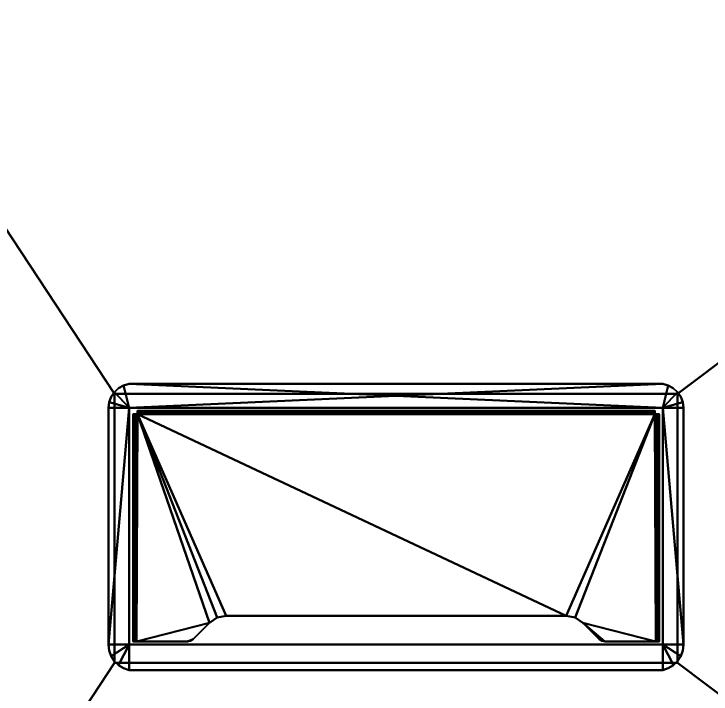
# Model space of a CAD drawing. Header units: millimetres. Extents: x -1905 to 795, y -245 to 965.
# Drawn here: x -253.6 to 99.3, y 276.5 to 620.7 of the extents above; entities that cross this region are included whole.
import ezdxf

# ---------------------------------------------------------------- set-up
doc = ezdxf.new("R2010")
doc.units = ezdxf.units.MM
doc.layers.add('I-FURN', color=7, linetype='Continuous', lineweight=40)
doc.layers.add('I-FURN-PNLS', color=7, linetype='Continuous', lineweight=40)

# ---------------------------------------------------------------- blocks, each defined once
blk = doc.blocks.new('Tapa de caja tomas - Tapa de caja tomas-324224-Vista 1')
at = {"layer": 'I-FURN-PNLS', "color": 250, "true_color": 0x141414}
mesh = blk.add_polyface(dxfattribs=at)
corners = [(72.43, 134.54, 694.06), (71.48, 137.37, 694.06), (69.91, 139.91, 694.06), (67.82, 142.04, 694.06), (65.3, 143.65, 694.06), (62.49, 144.64, 694.06), (59.52, 144.98, 694.06), (-60.28, 144.98, 694.06), (-63.16, 144.64, 694.06), (-65.88, 143.63, 694.06), (-68.29, 142.01, 694.06), (-70.25, 139.87, 694.06), (-71.66, 137.33, 694.06), (-72.43, 134.54, 694.06), (-72.43, -135.57, 694.06), (-71.66, -138.37, 694.06), (-70.25, -140.91, 694.06), (-68.29, -143.05, 694.06), (-65.88, -144.67, 694.06), (-63.16, -145.68, 694.06), (-60.28, -146.02, 694.06), (59.52, -146.02, 694.06), (62.49, -145.68, 694.06), (65.3, -144.68, 694.06), (67.82, -143.08, 694.06), (69.91, -140.95, 694.06), (71.48, -138.4, 694.06), (72.43, -135.57, 694.06), (-60.28, 134.54, 694.06), (59.52, 134.54, 694.06), (59.52, -135.57, 694.06), (-60.28, -135.57, 694.06)]
mesh.append_faces([[corners[k] for k in face] for face in [(31, 21, 30)]], dxfattribs={"vtx0": -1, "vtx1": -1, "color": 250})
mesh.append_faces([[corners[k] for k in face] for face in [(28, 7, 8)]], dxfattribs={"vtx0": -1, "vtx2": -1, "color": 250})
mesh.append_faces([[corners[k] for k in face] for face in [(29, 4, 5, 6), (29, 0, 1, 2), (28, 8, 9, 10), (28, 12, 13, 14), (31, 15, 16, 17), (31, 19, 20, 21)]], dxfattribs={"vtx0": -1, "vtx3": -1, "color": 250})
mesh.append_faces([[corners[k] for k in face] for face in [(3, 4, 29, 2), (11, 12, 28, 10), (26, 27, 30, 25), (24, 25, 30, 23), (22, 23, 30, 21), (18, 19, 31, 17)]], dxfattribs={"vtx1": -1, "vtx2": -1, "color": 250})
mesh.append_faces([[corners[k] for k in face] for face in [(27, 0, 29, 30), (28, 29, 6, 7), (14, 15, 31, 28)]], dxfattribs={"vtx1": -1, "vtx3": -1, "color": 250})
mesh = blk.add_polyface(dxfattribs=at)
corners = [(72.43, 134.54, 693.14), (72.43, -135.57, 693.14), (71.48, -138.4, 693.14), (69.91, -140.95, 693.14), (67.82, -143.08, 693.14), (65.3, -144.68, 693.14), (62.49, -145.68, 693.14), (59.52, -146.02, 693.14), (-60.28, -146.02, 693.14), (-63.16, -145.68, 693.14), (-65.88, -144.67, 693.14), (-68.29, -143.05, 693.14), (-70.25, -140.91, 693.14), (-71.66, -138.37, 693.14), (-72.43, -135.57, 693.14), (-72.43, 134.54, 693.14), (-71.66, 137.33, 693.14), (-70.25, 139.87, 693.14), (-68.29, 142.01, 693.14), (-65.88, 143.63, 693.14), (-63.16, 144.64, 693.14), (-60.28, 144.98, 693.14), (59.52, 144.98, 693.14), (62.49, 144.64, 693.14), (65.3, 143.65, 693.14), (67.82, 142.04, 693.14), (69.91, 139.91, 693.14), (71.48, 137.37, 693.14), (-60.28, 134.54, 693.14), (-60.28, -135.57, 693.14), (59.52, -135.57, 693.14), (59.52, 134.54, 693.14)]
mesh.append_faces([[corners[k] for k in face] for face in [(28, 22, 31)]], dxfattribs={"vtx0": -1, "vtx1": -1, "color": 250})
mesh.append_faces([[corners[k] for k in face] for face in [(29, 8, 9)]], dxfattribs={"vtx0": -1, "vtx2": -1, "color": 250})
mesh.append_faces([[corners[k] for k in face] for face in [(30, 5, 6, 7), (30, 1, 2, 3), (29, 9, 10, 11), (29, 13, 14, 15), (28, 16, 17, 18), (28, 20, 21, 22)]], dxfattribs={"vtx0": -1, "vtx3": -1, "color": 250})
mesh.append_faces([[corners[k] for k in face] for face in [(4, 5, 30, 3), (12, 13, 29, 11), (27, 0, 31, 26), (25, 26, 31, 24), (23, 24, 31, 22), (19, 20, 28, 18)]], dxfattribs={"vtx1": -1, "vtx2": -1, "color": 250})
mesh.append_faces([[corners[k] for k in face] for face in [(0, 1, 30, 31), (29, 30, 7, 8), (15, 16, 28, 29)]], dxfattribs={"vtx1": -1, "vtx3": -1, "color": 250})
mesh = blk.add_polyface(dxfattribs=at)
corners = [(-60.28, 144.98, 694.06), (-60.28, 144.98, 693.14), (-63.16, 144.64, 693.14), (-65.88, 143.63, 693.14), (-68.29, 142.01, 693.14), (-70.25, 139.87, 693.14), (-71.66, 137.33, 693.14), (-72.43, 134.54, 693.14), (-72.43, 134.54, 694.06), (-71.66, 137.33, 694.06), (-70.25, 139.87, 694.06), (-68.29, 142.01, 694.06), (-65.88, 143.63, 694.06), (-63.16, 144.64, 694.06)]
mesh.append_faces([[corners[k] for k in face] for face in [(9, 6, 7, 8), (2, 13, 0, 1)]], dxfattribs={"vtx0": -1, "color": 250})
mesh.append_faces([[corners[k] for k in face] for face in [(10, 5, 6, 9), (5, 10, 11, 4), (12, 3, 4, 11), (13, 2, 3, 12)]], dxfattribs={"vtx0": -1, "vtx2": -1, "color": 250})
mesh = blk.add_polyface(dxfattribs=at)
corners = [(59.52, 144.98, 694.06), (59.52, 144.98, 693.14), (-60.28, 144.98, 693.14), (-60.28, 144.98, 694.06)]
mesh.append_faces([[corners[k] for k in face] for face in [(2, 3, 0, 1)]], dxfattribs={"color": 250})
mesh = blk.add_polyface(dxfattribs=at)
corners = [(72.43, 134.54, 694.06), (72.43, 134.54, 693.14), (71.48, 137.37, 693.14), (69.91, 139.91, 693.14), (67.82, 142.04, 693.14), (65.3, 143.65, 693.14), (62.49, 144.64, 693.14), (59.52, 144.98, 693.14), (59.52, 144.98, 694.06), (62.49, 144.64, 694.06), (65.3, 143.65, 694.06), (67.82, 142.04, 694.06), (69.91, 139.91, 694.06), (71.48, 137.37, 694.06)]
mesh.append_faces([[corners[k] for k in face] for face in [(9, 6, 7, 8), (2, 13, 0, 1)]], dxfattribs={"vtx0": -1, "color": 250})
mesh.append_faces([[corners[k] for k in face] for face in [(10, 5, 6, 9), (5, 10, 11, 4), (12, 3, 4, 11), (13, 2, 3, 12)]], dxfattribs={"vtx0": -1, "vtx2": -1, "color": 250})
mesh = blk.add_polyface(dxfattribs=at)
corners = [(-72.43, 134.54, 694.06), (-72.43, 134.54, 693.14), (-72.43, -135.57, 693.14), (-72.43, -135.57, 694.06)]
mesh.append_faces([[corners[k] for k in face] for face in [(2, 3, 0, 1)]], dxfattribs={"color": 250})
mesh = blk.add_polyface(dxfattribs=at)
corners = [(-60.28, -135.57, 694.06), (-60.28, -135.57, 693.14), (-60.28, 134.54, 693.14), (-60.28, 134.54, 694.06)]
mesh.append_faces([[corners[k] for k in face] for face in [(2, 3, 0, 1)]], dxfattribs={"color": 250})
mesh = blk.add_polyface(dxfattribs=at)
corners = [(-60.28, 134.54, 694.06), (-60.28, 134.54, 693.14), (59.52, 134.54, 693.14), (59.52, 134.54, 694.06)]
mesh.append_faces([[corners[k] for k in face] for face in [(2, 3, 0, 1)]], dxfattribs={"color": 250})
mesh = blk.add_polyface(dxfattribs=at)
corners = [(59.52, 134.54, 694.06), (59.52, 134.54, 693.14), (59.52, -135.57, 693.14), (59.52, -135.57, 694.06)]
mesh.append_faces([[corners[k] for k in face] for face in [(2, 3, 0, 1)]], dxfattribs={"color": 250})
mesh = blk.add_polyface(dxfattribs=at)
corners = [(72.43, -135.57, 694.06), (72.43, -135.57, 693.14), (72.43, 134.54, 693.14), (72.43, 134.54, 694.06)]
mesh.append_faces([[corners[k] for k in face] for face in [(2, 3, 0, 1)]], dxfattribs={"color": 250})
mesh = blk.add_polyface(dxfattribs=at)
corners = [(-57.09, 131.99, 678.4), (-57.09, 131.99, 692.14), (-57.09, 132.69, 692.14), (-57.09, 132.69, 678.4)]
mesh.append_faces([[corners[k] for k in face] for face in [(0, 1, 2, 3)]], dxfattribs={"color": 250})
mesh = blk.add_polyface(dxfattribs=at)
corners = [(-53.7, 131.99, 675.43), (-56.07, 131.99, 676.15), (-57.09, 131.99, 678.4), (-57.09, 132.69, 678.4), (-56.07, 132.69, 676.15), (-53.7, 132.69, 675.43)]
mesh.append_faces([[corners[k] for k in face] for face in [(2, 3, 4, 1), (5, 0, 1, 4)]], dxfattribs={"vtx2": -1, "color": 250})
mesh = blk.add_polyface(dxfattribs=at)
corners = [(-57.09, 132.69, 692.14), (57.91, 132.69, 692.14), (57.91, 132.69, 690.47), (57.17, 132.69, 688.49), (55.3, 132.69, 687.49), (-53.7, 132.69, 675.43), (-56.07, 132.69, 676.15), (-57.09, 132.69, 678.4), (-43.66, 132.69, 685.05), (-46.84, 132.69, 688.22), (-50.01, 132.69, 685.05), (-46.84, 132.69, 681.87)]
mesh.append_faces([[corners[k] for k in face] for face in [(4, 1, 2, 3)]], dxfattribs={"vtx0": -1, "color": 250})
mesh.append_faces([[corners[k] for k in face] for face in [(1, 9, 0), (11, 5, 10), (5, 11, 4), (9, 1, 8)]], dxfattribs={"vtx0": -1, "vtx1": -1, "color": 250})
mesh.append_faces([[corners[k] for k in face] for face in [(0, 9, 10, 7)]], dxfattribs={"vtx0": -1, "vtx2": -1, "color": 250})
mesh.append_faces([[corners[k] for k in face] for face in [(4, 11, 8, 1)]], dxfattribs={"vtx0": -1, "vtx2": -1, "vtx3": -1, "color": 250})
mesh.append_faces([[corners[k] for k in face] for face in [(5, 6, 7, 10)]], dxfattribs={"vtx2": -1, "vtx3": -1, "color": 250})
mesh = blk.add_polyface(dxfattribs=at)
corners = [(-57.09, 132.69, 692.14), (-57.09, 131.99, 692.14), (-57.09, 131.7, 692.84), (-57.09, 130.99, 693.14), (-57.09, 130.99, 693.31), (-57.09, 130.99, 693.49), (-57.09, 130.99, 693.66), (-57.09, 130.99, 693.84), (-57.09, 132.2, 693.34)]
mesh.append_faces([[corners[k] for k in face] for face in [(8, 5, 6, 7)]], dxfattribs={"vtx0": -1, "color": 250})
mesh.append_faces([[corners[k] for k in face] for face in [(2, 5, 8)]], dxfattribs={"vtx0": -1, "vtx1": -1, "vtx2": -1, "color": 250})
mesh.append_faces([[corners[k] for k in face] for face in [(4, 5, 2, 3)]], dxfattribs={"vtx1": -1, "color": 250})
mesh.append_faces([[corners[k] for k in face] for face in [(0, 1, 2, 8)]], dxfattribs={"vtx2": -1, "color": 250})
mesh = blk.add_polyface(dxfattribs=at)
corners = [(-57.09, 132.69, 692.14), (-57.09, 132.2, 693.34), (-57.09, 130.99, 693.84), (57.91, 130.99, 693.84), (57.91, 132.2, 693.34), (57.91, 132.69, 692.14)]
mesh.append_faces([[corners[k] for k in face] for face in [(1, 2, 3, 4), (4, 5, 0, 1)]], dxfattribs={"vtx3": -1, "color": 250})
mesh = blk.add_polyface(dxfattribs=at)
corners = [(57.91, 131.99, 690.47), (57.91, 131.99, 692.14), (-57.09, 131.99, 692.14), (-57.09, 131.99, 678.4), (-56.07, 131.99, 676.15), (-53.7, 131.99, 675.43), (55.3, 131.99, 687.49), (57.17, 131.99, 688.49), (-50.01, 131.99, 685.05), (-46.84, 131.99, 688.22), (-43.66, 131.99, 685.05), (-46.84, 131.99, 681.87)]
mesh.append_faces([[corners[k] for k in face] for face in [(2, 9, 1), (8, 5, 11), (6, 11, 5), (10, 1, 9)]], dxfattribs={"vtx0": -1, "vtx1": -1, "color": 250})
mesh.append_faces([[corners[k] for k in face] for face in [(0, 1, 6, 7)]], dxfattribs={"vtx1": -1, "color": 250})
mesh.append_faces([[corners[k] for k in face] for face in [(10, 11, 6, 1)]], dxfattribs={"vtx1": -1, "vtx2": -1, "vtx3": -1, "color": 250})
mesh.append_faces([[corners[k] for k in face] for face in [(8, 9, 2, 3)]], dxfattribs={"vtx1": -1, "vtx3": -1, "color": 250})
mesh.append_faces([[corners[k] for k in face] for face in [(3, 4, 5, 8)]], dxfattribs={"vtx2": -1, "vtx3": -1, "color": 250})
mesh = blk.add_polyface(dxfattribs=at)
corners = [(-57.09, 130.99, 693.14), (-57.09, 131.7, 692.84), (-57.09, 131.99, 692.14), (57.91, 131.99, 692.14), (57.91, 131.7, 692.85), (57.91, 130.99, 693.14)]
mesh.append_faces([[corners[k] for k in face] for face in [(5, 0, 1, 4), (2, 3, 4, 1)]], dxfattribs={"vtx2": -1, "color": 250})
mesh = blk.add_polyface(dxfattribs=at)
corners = [(-57.09, -131.83, 693.14), (-57.09, -131.4, 693.14), (-57.09, 130.57, 693.14), (-57.09, 130.99, 693.14), (57.91, 130.99, 693.14), (57.91, 105.21, 693.14), (57.61, 103.69, 693.14), (56.75, 102.4, 693.14), (48.41, 94.06, 693.14), (45.82, 90.19, 693.14), (44.91, 85.62, 693.14), (44.91, -86.45, 693.14), (45.82, -91.02, 693.14), (48.41, -94.89, 693.14), (56.75, -103.23, 693.14), (57.61, -104.52, 693.14), (57.91, -106.04, 693.14), (57.91, -131.83, 693.14)]
mesh.append_faces([[corners[k] for k in face] for face in [(16, 14, 15)]], dxfattribs={"vtx0": -1, "color": 250})
mesh.append_faces([[corners[k] for k in face] for face in [(2, 4, 8, 9)]], dxfattribs={"vtx0": -1, "vtx1": -1, "vtx3": -1, "color": 250})
mesh.append_faces([[corners[k] for k in face] for face in [(2, 9, 10), (8, 4, 5)]], dxfattribs={"vtx0": -1, "vtx2": -1, "color": 250})
mesh.append_faces([[corners[k] for k in face] for face in [(1, 12, 13, 17)]], dxfattribs={"vtx0": -1, "vtx2": -1, "vtx3": -1, "color": 250})
mesh.append_faces([[corners[k] for k in face] for face in [(11, 12, 1)]], dxfattribs={"vtx1": -1, "vtx2": -1, "color": 250})
mesh.append_faces([[corners[k] for k in face] for face in [(10, 11, 1, 2), (13, 14, 16, 17)]], dxfattribs={"vtx1": -1, "vtx3": -1, "color": 250})
mesh.append_faces([[corners[k] for k in face] for face in [(2, 3, 4), (17, 0, 1)]], dxfattribs={"vtx2": -1, "color": 250})
mesh.append_faces([[corners[k] for k in face] for face in [(5, 6, 7, 8)]], dxfattribs={"vtx3": -1, "color": 250})
mesh = blk.add_polyface(dxfattribs=at)
corners = [(-57.09, 130.57, 693.84), (-57.09, -131.4, 693.84), (-57.09, -131.83, 693.84), (57.91, -131.83, 693.84), (57.91, -106.04, 693.84), (57.61, -104.52, 693.84), (56.75, -103.23, 693.84), (48.41, -94.89, 693.84), (45.82, -91.02, 693.84), (44.91, -86.45, 693.84), (44.91, 85.62, 693.84), (45.82, 90.19, 693.84), (48.41, 94.06, 693.84), (56.75, 102.4, 693.84), (57.61, 103.69, 693.84), (57.91, 105.21, 693.84), (57.91, 130.99, 693.84), (-57.09, 130.99, 693.84)]
mesh.append_faces([[corners[k] for k in face] for face in [(8, 1, 7)]], dxfattribs={"vtx0": -1, "vtx1": -1, "color": 250})
mesh.append_faces([[corners[k] for k in face] for face in [(12, 16, 0, 11)]], dxfattribs={"vtx0": -1, "vtx1": -1, "vtx2": -1, "color": 250})
mesh.append_faces([[corners[k] for k in face] for face in [(1, 8, 9), (1, 9, 10), (4, 6, 7, 3)]], dxfattribs={"vtx0": -1, "vtx2": -1, "color": 250})
mesh.append_faces([[corners[k] for k in face] for face in [(5, 6, 4)]], dxfattribs={"vtx1": -1, "color": 250})
mesh.append_faces([[corners[k] for k in face] for face in [(15, 16, 12)]], dxfattribs={"vtx1": -1, "vtx2": -1, "color": 250})
mesh.append_faces([[corners[k] for k in face] for face in [(10, 11, 0, 1)]], dxfattribs={"vtx1": -1, "vtx3": -1, "color": 250})
mesh.append_faces([[corners[k] for k in face] for face in [(16, 17, 0), (13, 14, 15, 12)]], dxfattribs={"vtx2": -1, "color": 250})
mesh.append_faces([[corners[k] for k in face] for face in [(1, 2, 3, 7)]], dxfattribs={"vtx2": -1, "vtx3": -1, "color": 250})
mesh = blk.add_polyface(dxfattribs=at)
corners = [(-57.09, 130.99, 693.84), (-57.09, 130.99, 693.66), (-57.09, 130.99, 693.49), (-57.09, 130.99, 693.31), (-57.09, 130.99, 693.14), (-57.09, 130.57, 693.14), (-57.09, 130.57, 693.84)]
mesh.append_faces([[corners[k] for k in face] for face in [(5, 2, 3, 4)]], dxfattribs={"vtx0": -1, "color": 250})
mesh.append_faces([[corners[k] for k in face] for face in [(2, 5, 6, 1)]], dxfattribs={"vtx0": -1, "vtx2": -1, "color": 250})
mesh.append_faces([[corners[k] for k in face] for face in [(0, 1, 6)]], dxfattribs={"vtx1": -1, "color": 250})
mesh = blk.add_polyface(dxfattribs=at)
corners = [(55.3, 131.99, 687.49), (-53.7, 131.99, 675.43), (-53.7, 132.69, 675.43), (55.3, 132.69, 687.49)]
mesh.append_faces([[corners[k] for k in face] for face in [(0, 1, 2, 3)]], dxfattribs={"color": 250})
mesh = blk.add_polyface(dxfattribs=at)
corners = [(-43.66, 132.69, 685.05), (-46.84, 132.69, 681.87), (-50.01, 132.69, 685.05), (-50.01, 132.52, 685.05), (-50.01, 132.34, 685.05), (-50.01, 132.17, 685.05), (-50.01, 131.99, 685.05), (-46.84, 131.99, 681.87), (-43.66, 131.99, 685.05), (-43.66, 132.17, 685.05), (-43.66, 132.34, 685.05), (-43.66, 132.52, 685.05)]
mesh.append_faces([[corners[k] for k in face] for face in [(7, 4, 5, 6)]], dxfattribs={"vtx0": -1, "color": 250})
mesh.append_faces([[corners[k] for k in face] for face in [(1, 4, 7)]], dxfattribs={"vtx0": -1, "vtx1": -1, "vtx2": -1, "color": 250})
mesh.append_faces([[corners[k] for k in face] for face in [(1, 7, 10, 11)]], dxfattribs={"vtx0": -1, "vtx1": -1, "vtx3": -1, "color": 250})
mesh.append_faces([[corners[k] for k in face] for face in [(0, 1, 11)]], dxfattribs={"vtx1": -1, "color": 250})
mesh.append_faces([[corners[k] for k in face] for face in [(1, 2, 3, 4), (7, 8, 9, 10)]], dxfattribs={"vtx3": -1, "color": 250})
mesh = blk.add_polyface(dxfattribs=at)
corners = [(-50.01, 131.99, 685.05), (-50.01, 132.17, 685.05), (-50.01, 132.34, 685.05), (-50.01, 132.52, 685.05), (-50.01, 132.69, 685.05), (-46.84, 132.69, 688.22), (-43.66, 132.69, 685.05), (-43.66, 132.52, 685.05), (-43.66, 132.34, 685.05), (-43.66, 132.17, 685.05), (-43.66, 131.99, 685.05), (-46.84, 131.99, 688.22)]
mesh.append_faces([[corners[k] for k in face] for face in [(2, 5, 11)]], dxfattribs={"vtx0": -1, "vtx1": -1, "vtx2": -1, "color": 250})
mesh.append_faces([[corners[k] for k in face] for face in [(5, 7, 8, 11)]], dxfattribs={"vtx0": -1, "vtx2": -1, "vtx3": -1, "color": 250})
mesh.append_faces([[corners[k] for k in face] for face in [(9, 10, 11, 8), (5, 6, 7), (3, 4, 5, 2)]], dxfattribs={"vtx2": -1, "color": 250})
mesh.append_faces([[corners[k] for k in face] for face in [(11, 0, 1, 2)]], dxfattribs={"vtx3": -1, "color": 250})
mesh = blk.add_polyface(dxfattribs=at)
corners = [(57.91, 131.99, 690.47), (57.17, 131.99, 688.49), (55.3, 131.99, 687.49), (55.3, 132.69, 687.49), (57.17, 132.69, 688.49), (57.91, 132.69, 690.47)]
mesh.append_faces([[corners[k] for k in face] for face in [(2, 3, 4, 1), (5, 0, 1, 4)]], dxfattribs={"vtx2": -1, "color": 250})
mesh = blk.add_polyface(dxfattribs=at)
corners = [(57.91, 132.69, 690.47), (57.91, 132.69, 692.14), (57.91, 131.99, 692.14), (57.91, 131.99, 690.47)]
mesh.append_faces([[corners[k] for k in face] for face in [(3, 0, 1, 2)]], dxfattribs={"color": 250})
mesh = blk.add_polyface(dxfattribs=at)
corners = [(57.91, 130.99, 693.84), (57.91, 130.99, 693.67), (57.91, 130.99, 693.49), (57.91, 130.99, 693.32), (57.91, 130.99, 693.14), (57.91, 131.7, 692.85), (57.91, 131.99, 692.14), (57.91, 132.69, 692.14), (57.91, 132.2, 693.34)]
mesh.append_faces([[corners[k] for k in face] for face in [(5, 7, 8, 2)]], dxfattribs={"vtx0": -1, "vtx2": -1, "vtx3": -1, "color": 250})
mesh.append_faces([[corners[k] for k in face] for face in [(6, 7, 5), (1, 2, 8, 0)]], dxfattribs={"vtx1": -1, "color": 250})
mesh.append_faces([[corners[k] for k in face] for face in [(3, 4, 5, 2)]], dxfattribs={"vtx2": -1, "color": 250})
mesh = blk.add_polyface(dxfattribs=at)
corners = [(57.91, 130.99, 693.14), (57.91, 130.99, 693.32), (57.91, 130.99, 693.49), (57.91, 130.99, 693.67), (57.91, 130.99, 693.84), (57.91, 105.21, 693.84), (57.91, 105.21, 693.14)]
mesh.append_faces([[corners[k] for k in face] for face in [(5, 2, 3, 4)]], dxfattribs={"vtx0": -1, "color": 250})
mesh.append_faces([[corners[k] for k in face] for face in [(6, 2, 5)]], dxfattribs={"vtx0": -1, "vtx1": -1, "color": 250})
mesh.append_faces([[corners[k] for k in face] for face in [(6, 0, 1, 2)]], dxfattribs={"vtx3": -1, "color": 250})
mesh = blk.add_polyface(dxfattribs=at)
corners = [(-57.09, 130.57, 693.14), (-57.79, 130.57, 692.84), (-58.09, 130.57, 692.14), (-58.79, 130.57, 692.14), (-58.29, 130.57, 693.34), (-57.09, 130.57, 693.84)]
mesh.append_faces([[corners[k] for k in face] for face in [(5, 0, 1, 4)]], dxfattribs={"vtx2": -1, "color": 250})
mesh.append_faces([[corners[k] for k in face] for face in [(1, 2, 3, 4)]], dxfattribs={"vtx3": -1, "color": 250})
mesh = blk.add_polyface(dxfattribs=at)
corners = [(-57.09, -131.4, 693.84), (-57.09, 130.57, 693.84), (-58.29, 130.57, 693.34), (-58.79, 130.57, 692.14), (-58.79, -131.4, 692.14), (-58.29, -131.4, 693.34)]
mesh.append_faces([[corners[k] for k in face] for face in [(5, 0, 1, 2), (2, 3, 4, 5)]], dxfattribs={"vtx3": -1, "color": 250})
mesh = blk.add_polyface(dxfattribs=at)
corners = [(-58.09, 130.57, 689.29), (-58.09, 130.27, 688.58), (-58.09, 129.57, 688.29), (-58.79, 129.57, 688.29), (-58.79, 130.27, 688.58), (-58.79, 130.57, 689.29)]
mesh.append_faces([[corners[k] for k in face] for face in [(2, 3, 4, 1), (5, 0, 1, 4)]], dxfattribs={"vtx2": -1, "color": 250})
mesh = blk.add_polyface(dxfattribs=at)
corners = [(-58.79, -131.4, 689.29), (-58.79, -131.4, 692.14), (-58.79, 130.57, 692.14), (-58.79, 130.57, 689.29), (-58.79, 130.27, 688.58), (-58.79, 129.57, 688.29), (-58.79, -130.4, 688.29), (-58.79, -131.1, 688.58)]
mesh.append_faces([[corners[k] for k in face] for face in [(5, 6, 1, 2)]], dxfattribs={"vtx1": -1, "vtx3": -1, "color": 250})
mesh.append_faces([[corners[k] for k in face] for face in [(3, 4, 5, 2)]], dxfattribs={"vtx2": -1, "color": 250})
mesh.append_faces([[corners[k] for k in face] for face in [(6, 7, 0, 1)]], dxfattribs={"vtx3": -1, "color": 250})
mesh = blk.add_polyface(dxfattribs=at)
corners = [(-58.79, 130.57, 692.14), (-58.09, 130.57, 692.14), (-58.09, 130.57, 689.29), (-58.79, 130.57, 689.29)]
mesh.append_faces([[corners[k] for k in face] for face in [(2, 3, 0, 1)]], dxfattribs={"color": 250})
mesh = blk.add_polyface(dxfattribs=at)
corners = [(-58.09, 129.57, 688.29), (-58.09, -130.4, 688.29), (-58.79, -130.4, 688.29), (-58.79, 129.57, 688.29)]
mesh.append_faces([[corners[k] for k in face] for face in [(1, 2, 3, 0)]], dxfattribs={"color": 250})
mesh = blk.add_polyface(dxfattribs=at)
corners = [(-57.09, 130.57, 693.14), (-57.09, -131.4, 693.14), (-57.79, -131.4, 692.84), (-58.09, -131.4, 692.14), (-58.09, 130.57, 692.14), (-57.79, 130.57, 692.84)]
mesh.append_faces([[corners[k] for k in face] for face in [(0, 1, 2, 5), (3, 4, 5, 2)]], dxfattribs={"vtx2": -1, "color": 250})
mesh = blk.add_polyface(dxfattribs=at)
corners = [(-58.09, 130.57, 692.14), (-58.09, -131.4, 692.14), (-58.09, -131.4, 689.29), (-58.09, -131.1, 688.58), (-58.09, -130.4, 688.29), (-58.09, 129.57, 688.29), (-58.09, 130.27, 688.58), (-58.09, 130.57, 689.29)]
mesh.append_faces([[corners[k] for k in face] for face in [(1, 4, 5, 0)]], dxfattribs={"vtx0": -1, "vtx2": -1, "color": 250})
mesh.append_faces([[corners[k] for k in face] for face in [(2, 3, 4, 1)]], dxfattribs={"vtx2": -1, "color": 250})
mesh.append_faces([[corners[k] for k in face] for face in [(5, 6, 7, 0)]], dxfattribs={"vtx3": -1, "color": 250})
mesh = blk.add_polyface(dxfattribs=at)
corners = [(48.41, 94.06, 693.14), (56.75, 102.4, 693.14), (56.75, 102.4, 693.84), (48.41, 94.06, 693.84)]
mesh.append_faces([[corners[k] for k in face] for face in [(1, 2, 3, 0)]], dxfattribs={"color": 250})
mesh = blk.add_polyface(dxfattribs=at)
corners = [(56.75, 102.4, 693.14), (57.61, 103.69, 693.14), (57.91, 105.21, 693.14), (57.91, 105.21, 693.84), (57.61, 103.69, 693.84), (56.75, 102.4, 693.84)]
mesh.append_faces([[corners[k] for k in face] for face in [(1, 2, 3, 4), (4, 5, 0, 1)]], dxfattribs={"vtx3": -1, "color": 250})
mesh = blk.add_polyface(dxfattribs=at)
corners = [(44.91, 85.62, 693.14), (45.82, 90.19, 693.14), (48.41, 94.06, 693.14), (48.41, 94.06, 693.84), (45.82, 90.19, 693.84), (44.91, 85.62, 693.84)]
mesh.append_faces([[corners[k] for k in face] for face in [(4, 5, 0, 1), (1, 2, 3, 4)]], dxfattribs={"vtx3": -1, "color": 250})
mesh = blk.add_polyface(dxfattribs=at)
corners = [(44.91, -86.45, 693.14), (44.91, 85.62, 693.14), (44.91, 85.62, 693.84), (44.91, -86.45, 693.84)]
mesh.append_faces([[corners[k] for k in face] for face in [(1, 2, 3, 0)]], dxfattribs={"color": 250})
mesh = blk.add_polyface(dxfattribs=at)
corners = [(48.41, -94.89, 693.14), (45.82, -91.02, 693.14), (44.91, -86.45, 693.14), (44.91, -86.45, 693.84), (45.82, -91.02, 693.84), (48.41, -94.89, 693.84)]
mesh.append_faces([[corners[k] for k in face] for face in [(5, 0, 1, 4), (2, 3, 4, 1)]], dxfattribs={"vtx2": -1, "color": 250})
mesh = blk.add_polyface(dxfattribs=at)
corners = [(56.75, -103.23, 693.14), (48.41, -94.89, 693.14), (48.41, -94.89, 693.84), (56.75, -103.23, 693.84)]
mesh.append_faces([[corners[k] for k in face] for face in [(1, 2, 3, 0)]], dxfattribs={"color": 250})
mesh = blk.add_polyface(dxfattribs=at)
corners = [(57.91, -106.04, 693.14), (57.61, -104.52, 693.14), (56.75, -103.23, 693.14), (56.75, -103.23, 693.84), (57.61, -104.52, 693.84), (57.91, -106.04, 693.84)]
mesh.append_faces([[corners[k] for k in face] for face in [(2, 3, 4, 1), (5, 0, 1, 4)]], dxfattribs={"vtx2": -1, "color": 250})
mesh = blk.add_polyface(dxfattribs=at)
corners = [(57.91, -106.04, 693.84), (57.91, -131.83, 693.84), (57.91, -131.83, 693.67), (57.91, -131.83, 693.49), (57.91, -131.83, 693.32), (57.91, -131.83, 693.14), (57.91, -106.04, 693.14)]
mesh.append_faces([[corners[k] for k in face] for face in [(6, 3, 4, 5)]], dxfattribs={"vtx0": -1, "color": 250})
mesh.append_faces([[corners[k] for k in face] for face in [(3, 6, 0, 2)]], dxfattribs={"vtx0": -1, "vtx2": -1, "color": 250})
mesh.append_faces([[corners[k] for k in face] for face in [(1, 2, 0)]], dxfattribs={"vtx1": -1, "color": 250})
mesh = blk.add_polyface(dxfattribs=at)
corners = [(-58.09, -130.4, 688.29), (-58.09, -131.1, 688.58), (-58.09, -131.4, 689.29), (-58.79, -131.4, 689.29), (-58.79, -131.1, 688.58), (-58.79, -130.4, 688.29)]
mesh.append_faces([[corners[k] for k in face] for face in [(1, 2, 3, 4), (4, 5, 0, 1)]], dxfattribs={"vtx3": -1, "color": 250})
mesh = blk.add_polyface(dxfattribs=at)
corners = [(-58.79, -131.4, 692.14), (-58.09, -131.4, 692.14), (-57.79, -131.4, 692.84), (-57.09, -131.4, 693.14), (-57.09, -131.4, 693.84), (-58.29, -131.4, 693.34)]
mesh.append_faces([[corners[k] for k in face] for face in [(0, 1, 2, 5)]], dxfattribs={"vtx2": -1, "color": 250})
mesh.append_faces([[corners[k] for k in face] for face in [(2, 3, 4, 5)]], dxfattribs={"vtx3": -1, "color": 250})
mesh = blk.add_polyface(dxfattribs=at)
corners = [(-58.09, -131.4, 692.14), (-58.79, -131.4, 692.14), (-58.79, -131.4, 689.29), (-58.09, -131.4, 689.29)]
mesh.append_faces([[corners[k] for k in face] for face in [(3, 0, 1, 2)]], dxfattribs={"color": 250})
mesh = blk.add_polyface(dxfattribs=at)
corners = [(-57.09, -131.4, 693.14), (-57.09, -131.83, 693.14), (-57.09, -131.83, 693.31), (-57.09, -131.83, 693.49), (-57.09, -131.83, 693.66), (-57.09, -131.83, 693.84), (-57.09, -131.4, 693.84)]
mesh.append_faces([[corners[k] for k in face] for face in [(6, 3, 4, 5)]], dxfattribs={"vtx0": -1, "color": 250})
mesh.append_faces([[corners[k] for k in face] for face in [(0, 3, 6)]], dxfattribs={"vtx0": -1, "vtx1": -1, "color": 250})
mesh.append_faces([[corners[k] for k in face] for face in [(0, 1, 2, 3)]], dxfattribs={"vtx3": -1, "color": 250})
mesh = blk.add_polyface(dxfattribs=at)
corners = [(-57.09, -131.83, 693.84), (-57.09, -131.83, 693.66), (-57.09, -131.83, 693.49), (-57.09, -131.83, 693.31), (-57.09, -131.83, 693.14), (-57.09, -132.53, 692.84), (-57.09, -132.83, 692.14), (-57.09, -133.53, 692.14), (-57.09, -133.03, 693.34)]
mesh.append_faces([[corners[k] for k in face] for face in [(5, 7, 8, 2)]], dxfattribs={"vtx0": -1, "vtx2": -1, "vtx3": -1, "color": 250})
mesh.append_faces([[corners[k] for k in face] for face in [(6, 7, 5), (1, 2, 8, 0)]], dxfattribs={"vtx1": -1, "color": 250})
mesh.append_faces([[corners[k] for k in face] for face in [(3, 4, 5, 2)]], dxfattribs={"vtx2": -1, "color": 250})
mesh = blk.add_polyface(dxfattribs=at)
corners = [(-57.09, -131.83, 693.84), (-57.09, -133.03, 693.34), (-57.09, -133.53, 692.14), (57.91, -133.53, 692.14), (57.91, -133.03, 693.34), (57.91, -131.83, 693.84)]
mesh.append_faces([[corners[k] for k in face] for face in [(4, 5, 0, 1), (1, 2, 3, 4)]], dxfattribs={"vtx3": -1, "color": 250})
mesh = blk.add_polyface(dxfattribs=at)
corners = [(-57.09, -132.83, 692.14), (-57.09, -132.53, 692.84), (-57.09, -131.83, 693.14), (57.91, -131.83, 693.14), (57.91, -132.53, 692.85), (57.91, -132.83, 692.14)]
mesh.append_faces([[corners[k] for k in face] for face in [(2, 3, 4, 1), (5, 0, 1, 4)]], dxfattribs={"vtx2": -1, "color": 250})
mesh = blk.add_polyface(dxfattribs=at)
corners = [(-57.09, -132.83, 678.4), (-56.07, -132.83, 676.15), (-53.7, -132.83, 675.43), (-53.7, -133.53, 675.43), (-56.07, -133.53, 676.15), (-57.09, -133.53, 678.4)]
mesh.append_faces([[corners[k] for k in face] for face in [(1, 2, 3, 4), (4, 5, 0, 1)]], dxfattribs={"vtx3": -1, "color": 250})
mesh = blk.add_polyface(dxfattribs=at)
corners = [(-57.09, -133.53, 692.14), (-57.09, -132.83, 692.14), (-57.09, -132.83, 678.4), (-57.09, -133.53, 678.4)]
mesh.append_faces([[corners[k] for k in face] for face in [(2, 3, 0, 1)]], dxfattribs={"color": 250})
mesh = blk.add_polyface(dxfattribs=at)
corners = [(-57.09, -132.83, 692.14), (57.91, -132.83, 692.14), (57.91, -132.83, 690.47), (57.17, -132.83, 688.49), (55.3, -132.83, 687.49), (-53.7, -132.83, 675.43), (-56.07, -132.83, 676.15), (-57.09, -132.83, 678.4), (-50.01, -132.83, 685.05), (-46.84, -132.83, 681.87), (-43.66, -132.83, 685.05), (-46.84, -132.83, 688.22)]
mesh.append_faces([[corners[k] for k in face] for face in [(4, 1, 2, 3)]], dxfattribs={"vtx0": -1, "color": 250})
mesh.append_faces([[corners[k] for k in face] for face in [(0, 11, 8, 7), (11, 0, 1), (5, 8, 9), (9, 4, 5), (1, 10, 11)]], dxfattribs={"vtx0": -1, "vtx2": -1, "color": 250})
mesh.append_faces([[corners[k] for k in face] for face in [(4, 9, 10, 1)]], dxfattribs={"vtx0": -1, "vtx2": -1, "vtx3": -1, "color": 250})
mesh.append_faces([[corners[k] for k in face] for face in [(5, 6, 7, 8)]], dxfattribs={"vtx2": -1, "vtx3": -1, "color": 250})
mesh = blk.add_polyface(dxfattribs=at)
corners = [(57.91, -133.53, 690.47), (57.91, -133.53, 692.14), (-57.09, -133.53, 692.14), (-57.09, -133.53, 678.4), (-56.07, -133.53, 676.15), (-53.7, -133.53, 675.43), (55.3, -133.53, 687.49), (57.17, -133.53, 688.49), (-43.66, -133.53, 685.05), (-46.84, -133.53, 681.87), (-50.01, -133.53, 685.05), (-46.84, -133.53, 688.22)]
mesh.append_faces([[corners[k] for k in face] for face in [(5, 9, 10, 3)]], dxfattribs={"vtx0": -1, "vtx2": -1, "vtx3": -1, "color": 250})
mesh.append_faces([[corners[k] for k in face] for face in [(4, 5, 3), (0, 1, 6, 7)]], dxfattribs={"vtx1": -1, "color": 250})
mesh.append_faces([[corners[k] for k in face] for face in [(1, 2, 11), (5, 6, 9), (11, 8, 1)]], dxfattribs={"vtx1": -1, "vtx2": -1, "color": 250})
mesh.append_faces([[corners[k] for k in face] for face in [(8, 9, 6, 1)]], dxfattribs={"vtx1": -1, "vtx2": -1, "vtx3": -1, "color": 250})
mesh.append_faces([[corners[k] for k in face] for face in [(10, 11, 2, 3)]], dxfattribs={"vtx1": -1, "vtx3": -1, "color": 250})
mesh = blk.add_polyface(dxfattribs=at)
corners = [(-53.7, -132.83, 675.43), (55.3, -132.83, 687.49), (55.3, -133.53, 687.49), (-53.7, -133.53, 675.43)]
mesh.append_faces([[corners[k] for k in face] for face in [(0, 1, 2, 3)]], dxfattribs={"color": 250})
mesh = blk.add_polyface(dxfattribs=at)
corners = [(-43.66, -133.53, 685.05), (-46.84, -133.53, 688.22), (-50.01, -133.53, 685.05), (-50.01, -133.35, 685.05), (-50.01, -133.18, 685.05), (-50.01, -133, 685.05), (-50.01, -132.83, 685.05), (-46.84, -132.83, 688.22), (-43.66, -132.83, 685.05), (-43.66, -133, 685.05), (-43.66, -133.18, 685.05), (-43.66, -133.35, 685.05)]
mesh.append_faces([[corners[k] for k in face] for face in [(7, 4, 5, 6)]], dxfattribs={"vtx0": -1, "color": 250})
mesh.append_faces([[corners[k] for k in face] for face in [(1, 4, 7)]], dxfattribs={"vtx0": -1, "vtx1": -1, "vtx2": -1, "color": 250})
mesh.append_faces([[corners[k] for k in face] for face in [(1, 7, 10, 11)]], dxfattribs={"vtx0": -1, "vtx1": -1, "vtx3": -1, "color": 250})
mesh.append_faces([[corners[k] for k in face] for face in [(0, 1, 11)]], dxfattribs={"vtx1": -1, "color": 250})
mesh.append_faces([[corners[k] for k in face] for face in [(1, 2, 3, 4), (7, 8, 9, 10)]], dxfattribs={"vtx3": -1, "color": 250})
mesh = blk.add_polyface(dxfattribs=at)
corners = [(-50.01, -132.83, 685.05), (-50.01, -133, 685.05), (-50.01, -133.18, 685.05), (-50.01, -133.35, 685.05), (-50.01, -133.53, 685.05), (-46.84, -133.53, 681.87), (-43.66, -133.53, 685.05), (-43.66, -133.35, 685.05), (-43.66, -133.18, 685.05), (-43.66, -133, 685.05), (-43.66, -132.83, 685.05), (-46.84, -132.83, 681.87)]
mesh.append_faces([[corners[k] for k in face] for face in [(2, 5, 11)]], dxfattribs={"vtx0": -1, "vtx1": -1, "vtx2": -1, "color": 250})
mesh.append_faces([[corners[k] for k in face] for face in [(5, 7, 8, 11)]], dxfattribs={"vtx0": -1, "vtx2": -1, "vtx3": -1, "color": 250})
mesh.append_faces([[corners[k] for k in face] for face in [(9, 10, 11, 8), (5, 6, 7), (3, 4, 5, 2)]], dxfattribs={"vtx2": -1, "color": 250})
mesh.append_faces([[corners[k] for k in face] for face in [(11, 0, 1, 2)]], dxfattribs={"vtx3": -1, "color": 250})
mesh = blk.add_polyface(dxfattribs=at)
corners = [(55.3, -132.83, 687.49), (57.17, -132.83, 688.49), (57.91, -132.83, 690.47), (57.91, -133.53, 690.47), (57.17, -133.53, 688.49), (55.3, -133.53, 687.49)]
mesh.append_faces([[corners[k] for k in face] for face in [(1, 2, 3, 4), (4, 5, 0, 1)]], dxfattribs={"vtx3": -1, "color": 250})
mesh = blk.add_polyface(dxfattribs=at)
corners = [(57.91, -133.53, 692.14), (57.91, -132.83, 692.14), (57.91, -132.53, 692.85), (57.91, -131.83, 693.14), (57.91, -131.83, 693.32), (57.91, -131.83, 693.49), (57.91, -131.83, 693.67), (57.91, -131.83, 693.84), (57.91, -133.03, 693.34)]
mesh.append_faces([[corners[k] for k in face] for face in [(8, 5, 6, 7)]], dxfattribs={"vtx0": -1, "color": 250})
mesh.append_faces([[corners[k] for k in face] for face in [(2, 5, 8)]], dxfattribs={"vtx0": -1, "vtx1": -1, "vtx2": -1, "color": 250})
mesh.append_faces([[corners[k] for k in face] for face in [(4, 5, 2, 3)]], dxfattribs={"vtx1": -1, "color": 250})
mesh.append_faces([[corners[k] for k in face] for face in [(0, 1, 2, 8)]], dxfattribs={"vtx2": -1, "color": 250})
mesh = blk.add_polyface(dxfattribs=at)
corners = [(57.91, -132.83, 692.14), (57.91, -133.53, 692.14), (57.91, -133.53, 690.47), (57.91, -132.83, 690.47)]
mesh.append_faces([[corners[k] for k in face] for face in [(0, 1, 2, 3)]], dxfattribs={"color": 250})
mesh = blk.add_polyface(dxfattribs=at)
corners = [(-72.43, -135.57, 694.06), (-72.43, -135.57, 693.14), (-71.66, -138.37, 693.14), (-70.25, -140.91, 693.14), (-68.29, -143.05, 693.14), (-65.88, -144.67, 693.14), (-63.16, -145.68, 693.14), (-60.28, -146.02, 693.14), (-60.28, -146.02, 694.06), (-63.16, -145.68, 694.06), (-65.88, -144.67, 694.06), (-68.29, -143.05, 694.06), (-70.25, -140.91, 694.06), (-71.66, -138.37, 694.06)]
mesh.append_faces([[corners[k] for k in face] for face in [(9, 6, 7, 8), (2, 13, 0, 1)]], dxfattribs={"vtx0": -1, "color": 250})
mesh.append_faces([[corners[k] for k in face] for face in [(10, 5, 6, 9), (5, 10, 11, 4), (12, 3, 4, 11), (13, 2, 3, 12)]], dxfattribs={"vtx0": -1, "vtx2": -1, "color": 250})
mesh = blk.add_polyface(dxfattribs=at)
corners = [(59.52, -135.57, 694.06), (59.52, -135.57, 693.14), (-60.28, -135.57, 693.14), (-60.28, -135.57, 694.06)]
mesh.append_faces([[corners[k] for k in face] for face in [(2, 3, 0, 1)]], dxfattribs={"color": 250})
mesh = blk.add_polyface(dxfattribs=at)
corners = [(59.52, -146.02, 694.06), (59.52, -146.02, 693.14), (62.49, -145.68, 693.14), (65.3, -144.68, 693.14), (67.82, -143.08, 693.14), (69.91, -140.95, 693.14), (71.48, -138.4, 693.14), (72.43, -135.57, 693.14), (72.43, -135.57, 694.06), (71.48, -138.4, 694.06), (69.91, -140.95, 694.06), (67.82, -143.08, 694.06), (65.3, -144.68, 694.06), (62.49, -145.68, 694.06)]
mesh.append_faces([[corners[k] for k in face] for face in [(9, 6, 7, 8), (2, 13, 0, 1)]], dxfattribs={"vtx0": -1, "color": 250})
mesh.append_faces([[corners[k] for k in face] for face in [(10, 5, 6, 9), (5, 10, 11, 4), (12, 3, 4, 11), (13, 2, 3, 12)]], dxfattribs={"vtx0": -1, "vtx2": -1, "color": 250})
mesh = blk.add_polyface(dxfattribs=at)
corners = [(-60.28, -146.02, 694.06), (-60.28, -146.02, 693.14), (59.52, -146.02, 693.14), (59.52, -146.02, 694.06)]
mesh.append_faces([[corners[k] for k in face] for face in [(2, 3, 0, 1)]], dxfattribs={"color": 250})

msp = doc.modelspace()

# ---------------------------------------------------------------- block references
at = {"layer": 'I-FURN-PNLS', "color": 250, "true_color": 0x141414, "rotation": 270.0000000000051}
msp.add_blockref('Tapa de caja tomas - Tapa de caja tomas-324224-Vista 1', (-59.72, 361.01, 31.86), dxfattribs=at)

# ---------------------------------------------------------------- meshes
at = {"layer": 'I-FURN', "color": 252, "true_color": 0xa39689}
mesh = msp.add_polyface(dxfattribs=at)
corners = [(-554.52, -245.09, 725), (795.48, -245.09, 725), (795.48, 964.91, 725), (-554.52, 964.91, 725), (-554.52, 962.91, 725), (793.48, 962.91, 725), (793.48, -243.09, 725), (-554.52, -243.09, 725)]
mesh.append_faces([[corners[k] for k in face] for face in [(5, 6, 1, 2)]], dxfattribs={"vtx1": -1, "vtx3": -1, "color": 252})
mesh.append_faces([[corners[k] for k in face] for face in [(3, 4, 5, 2)]], dxfattribs={"vtx2": -1, "color": 252})
mesh.append_faces([[corners[k] for k in face] for face in [(6, 7, 0, 1)]], dxfattribs={"vtx3": -1, "color": 252})
mesh = msp.add_polyface(dxfattribs=at)
corners = [(-554.52, -245.09, 700), (-554.52, -243.09, 700), (793.48, -243.09, 700), (793.48, 962.91, 700), (-554.52, 962.91, 700), (-554.52, 964.91, 700), (795.48, 964.91, 700), (795.48, -245.09, 700)]
mesh.append_faces([[corners[k] for k in face] for face in [(2, 7, 0, 1)]], dxfattribs={"vtx0": -1, "color": 252})
mesh.append_faces([[corners[k] for k in face] for face in [(7, 2, 3, 6)]], dxfattribs={"vtx0": -1, "vtx2": -1, "color": 252})
mesh.append_faces([[corners[k] for k in face] for face in [(5, 6, 3, 4)]], dxfattribs={"vtx1": -1, "color": 252})
mesh = msp.add_polyface(dxfattribs=at)
corners = [(793.48, 962.91, 725), (-554.52, 962.91, 725), (-554.52, -243.09, 725), (793.48, -243.09, 725), (82.31, 428.44, 725), (82.31, 292.33, 725), (-202.78, 292.33, 725), (-202.78, 428.44, 725)]
mesh.append_faces([[corners[k] for k in face] for face in [(0, 4, 5, 3), (4, 0, 1, 7)]], dxfattribs={"vtx0": -1, "vtx2": -1, "color": 252})
mesh.append_faces([[corners[k] for k in face] for face in [(2, 3, 5, 6), (6, 7, 1, 2)]], dxfattribs={"vtx1": -1, "vtx3": -1, "color": 252})
mesh = msp.add_polyface(dxfattribs=at)
corners = [(793.48, 962.91, 700), (793.48, -243.09, 700), (-554.52, -243.09, 700), (-554.52, 962.91, 700), (82.31, 428.44, 700), (-202.78, 428.44, 700), (-202.78, 292.33, 700), (82.31, 292.33, 700)]
mesh.append_faces([[corners[k] for k in face] for face in [(3, 5, 6, 2), (2, 6, 7, 1)]], dxfattribs={"vtx0": -1, "vtx2": -1, "color": 252})
mesh.append_faces([[corners[k] for k in face] for face in [(4, 5, 3, 0), (7, 4, 0, 1)]], dxfattribs={"vtx1": -1, "vtx3": -1, "color": 252})
mesh = msp.add_polyface(dxfattribs=at)
corners = [(-202.78, 428.44, 725), (-202.78, 292.33, 725), (-202.78, 292.33, 700), (-202.78, 428.44, 700)]
mesh.append_faces([[corners[k] for k in face] for face in [(0, 1, 2, 3)]], dxfattribs={"color": 252})
mesh = msp.add_polyface(dxfattribs=at)
corners = [(82.31, 428.44, 725), (-202.78, 428.44, 725), (-202.78, 428.44, 700), (82.31, 428.44, 700)]
mesh.append_faces([[corners[k] for k in face] for face in [(0, 1, 2, 3)]], dxfattribs={"color": 252})
mesh = msp.add_polyface(dxfattribs=at)
corners = [(82.31, 292.33, 725), (82.31, 428.44, 725), (82.31, 428.44, 700), (82.31, 292.33, 700)]
mesh.append_faces([[corners[k] for k in face] for face in [(0, 1, 2, 3)]], dxfattribs={"color": 252})
mesh = msp.add_polyface(dxfattribs=at)
corners = [(-202.78, 292.33, 725), (82.31, 292.33, 725), (82.31, 292.33, 700), (-202.78, 292.33, 700)]
mesh.append_faces([[corners[k] for k in face] for face in [(0, 1, 2, 3)]], dxfattribs={"color": 252})

doc.saveas('drawing.dxf')
